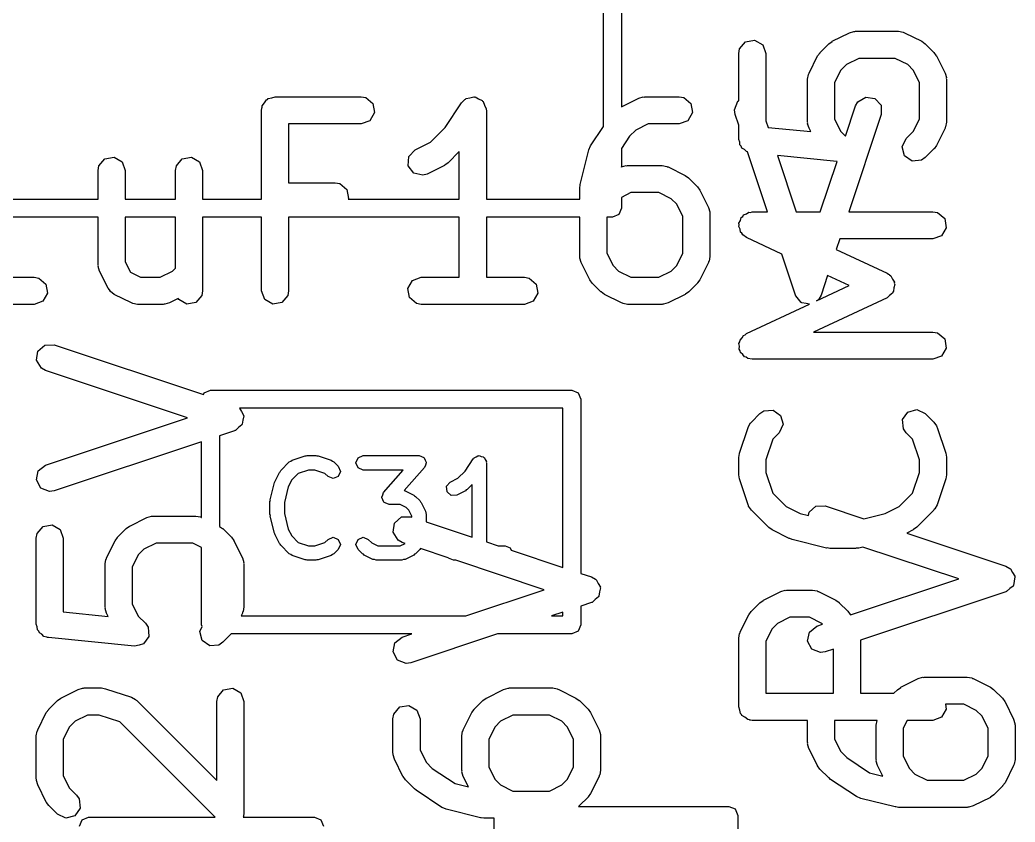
# Model space of a CAD drawing. Extents: x 1.92 to 4.61, y -4.26 to -2.08.
# Drawn here: x 3.6799 to 3.8968, y -3.8456 to -3.6706 of the extents above; entities that cross this region are included whole.
import ezdxf

# ---------------------------------------------------------------- set-up
doc = ezdxf.new("R2010")
doc.units = 0
doc.header["$MEASUREMENT"] = 0
doc.layers.add('BLACK', color=7, linetype='CONTINUOUS')

msp = doc.modelspace()

# ---------------------------------------------------------------- linework, layer by layer
at = {"layer": 'BLACK', "linetype": 'CONTINUOUS'}
for p, q in [((3.80709, -3.69391), (3.80709, -3.64802)), ((3.81102, -3.64763), (3.81102, -3.68962)), ((3.83808, -3.67539), (3.84007, -3.67504)), ((3.84007, -3.67504), (3.84182, -3.67605)), ((3.85699, -3.67531), (3.86074, -3.67343)), ((3.86074, -3.67343), (3.86172, -3.67314)), ((3.86172, -3.67314), (3.86189, -3.67318)), ((3.86189, -3.67318), (3.86206, -3.67312)), ((3.86206, -3.67312), (3.87143, -3.67312)), ((3.87143, -3.67312), (3.87244, -3.6733)), ((3.87244, -3.6733), (3.87258, -3.67341)), ((3.87258, -3.67341), (3.87275, -3.67343)), ((3.87275, -3.67343), (3.8765, -3.67531)), ((3.83661, -3.67795), (3.83679, -3.67694)), ((3.83679, -3.67694), (3.83808, -3.67539)), ((3.84182, -3.67605), (3.84251, -3.67795)), ((3.85434, -3.67773), (3.85622, -3.67586)), ((3.85622, -3.67586), (3.85694, -3.67535)), ((3.85694, -3.67535), (3.85699, -3.67531)), ((3.8765, -3.67531), (3.87721, -3.67583)), ((3.87721, -3.67583), (3.87727, -3.67586)), ((3.87727, -3.67586), (3.87914, -3.67773)), ((3.83661, -3.68829), (3.83661, -3.67795)), ((3.84251, -3.67795), (3.84251, -3.69266)), ((3.85192, -3.68225), (3.85379, -3.6785)), ((3.85379, -3.6785), (3.85432, -3.67779)), ((3.85432, -3.67779), (3.85434, -3.67773)), ((3.86275, -3.67903), (3.86006, -3.68037)), ((3.87073, -3.67903), (3.86275, -3.67903)), ((3.87343, -3.68037), (3.87073, -3.67903)), ((3.87914, -3.67773), (3.87965, -3.67846)), ((3.87965, -3.67846), (3.8797, -3.6785)), ((3.8797, -3.6785), (3.88157, -3.68225)), ((3.85886, -3.68157), (3.85751, -3.68427)), ((3.86006, -3.68037), (3.85886, -3.68157)), ((3.87463, -3.68157), (3.87343, -3.68037)), ((3.87598, -3.68427), (3.87463, -3.68157)), ((3.85161, -3.68357), (3.85178, -3.68256)), ((3.85161, -3.69295), (3.85161, -3.68357)), ((3.85178, -3.68256), (3.8519, -3.68243)), ((3.8519, -3.68243), (3.85192, -3.68225)), ((3.88157, -3.68225), (3.88186, -3.68323)), ((3.88186, -3.68323), (3.88182, -3.68341)), ((3.88182, -3.68341), (3.88188, -3.68357)), ((3.88188, -3.68357), (3.88188, -3.69295)), ((3.85751, -3.68427), (3.85751, -3.69225)), ((3.87598, -3.69225), (3.87598, -3.68427)), ((3.73324, -3.68875), (3.73362, -3.68809)), ((3.73362, -3.68809), (3.73387, -3.68799)), ((3.73387, -3.68799), (3.73404, -3.68779)), ((3.73404, -3.68779), (3.7348, -3.68766)), ((3.7348, -3.68766), (3.73552, -3.68739)), ((3.73552, -3.68739), (3.75427, -3.68739)), ((3.75427, -3.68739), (3.75527, -3.68757)), ((3.75527, -3.68757), (3.75682, -3.68887)), ((3.77618, -3.68871), (3.77689, -3.68797)), ((3.77689, -3.68797), (3.77705, -3.68792)), ((3.77705, -3.68792), (3.77716, -3.68779)), ((3.77716, -3.68779), (3.778, -3.68764)), ((3.778, -3.68764), (3.77883, -3.6874)), ((3.77883, -3.6874), (3.77898, -3.68747)), ((3.77898, -3.68747), (3.77915, -3.68744)), ((3.77915, -3.68744), (3.77989, -3.68787)), ((3.77989, -3.68787), (3.78068, -3.68821)), ((3.81106, -3.68958), (3.81481, -3.68771)), ((3.81481, -3.68771), (3.81579, -3.68741)), ((3.81579, -3.68741), (3.81597, -3.68745)), ((3.81597, -3.68745), (3.81613, -3.68739)), ((3.81613, -3.68739), (3.82363, -3.68739)), ((3.82363, -3.68739), (3.82464, -3.68757)), ((3.82464, -3.68757), (3.82619, -3.68887)), ((3.86256, -3.68851), (3.86428, -3.68745)), ((3.86428, -3.68745), (3.86628, -3.68775)), ((3.86628, -3.68775), (3.86762, -3.68926)), ((3.73256, -3.69035), (3.73263, -3.68996)), ((3.73261, -3.68983), (3.73268, -3.68972)), ((3.73263, -3.68996), (3.73261, -3.68983)), ((3.73268, -3.68972), (3.73274, -3.68934)), ((3.73274, -3.68934), (3.73324, -3.68875)), ((3.75682, -3.68887), (3.75717, -3.69086)), ((3.77259, -3.69409), (3.77618, -3.68871)), ((3.78068, -3.68821), (3.78075, -3.68836)), ((3.78075, -3.68836), (3.7809, -3.68845)), ((3.7809, -3.68845), (3.78119, -3.68925)), ((3.78119, -3.68925), (3.78157, -3.69002)), ((3.78157, -3.69002), (3.78153, -3.69019)), ((3.78153, -3.69019), (3.78159, -3.69035)), ((3.81102, -3.68962), (3.81106, -3.68958)), ((3.82619, -3.68887), (3.82654, -3.69086)), ((3.83568, -3.69027), (3.83642, -3.68839)), ((3.83583, -3.69128), (3.83568, -3.69027)), ((3.83642, -3.68839), (3.83661, -3.68829)), ((3.85989, -3.69597), (3.86208, -3.68941)), ((3.86208, -3.68941), (3.86256, -3.68851)), ((3.86762, -3.68926), (3.86768, -3.69128)), ((3.73256, -3.70972), (3.73256, -3.69035)), ((3.75717, -3.69086), (3.75616, -3.69261)), ((3.78159, -3.69035), (3.78159, -3.70972)), ((3.82654, -3.69086), (3.82553, -3.69261)), ((3.83661, -3.69362), (3.83583, -3.69128)), ((3.85751, -3.69225), (3.85886, -3.69495)), ((3.86768, -3.69128), (3.86061, -3.71249)), ((3.87463, -3.69495), (3.87598, -3.69225)), ((3.75427, -3.6933), (3.73847, -3.6933)), ((3.73847, -3.6933), (3.73847, -3.70614)), ((3.75616, -3.69261), (3.75427, -3.6933)), ((3.76939, -3.69729), (3.77259, -3.69409)), ((3.8043, -3.69808), (3.80709, -3.69391)), ((3.81683, -3.6933), (3.81413, -3.69465)), ((3.82363, -3.6933), (3.81683, -3.6933)), ((3.82553, -3.69261), (3.82363, -3.6933)), ((3.83661, -3.69669), (3.83661, -3.69362)), ((3.84251, -3.69266), (3.84298, -3.69407)), ((3.84298, -3.69407), (3.85228, -3.695)), ((3.85167, -3.69311), (3.85161, -3.69295)), ((3.85162, -3.69328), (3.85167, -3.69311)), ((3.85192, -3.69427), (3.85162, -3.69328)), ((3.85228, -3.695), (3.85192, -3.69427)), ((3.88157, -3.69427), (3.8797, -3.69802)), ((3.88159, -3.69409), (3.88157, -3.69427)), ((3.8817, -3.69396), (3.88159, -3.69409)), ((3.88188, -3.69295), (3.8817, -3.69396)), ((3.8128, -3.69598), (3.81102, -3.69865)), ((3.81413, -3.69465), (3.8128, -3.69598)), ((3.83682, -3.69728), (3.83661, -3.69669)), ((3.85886, -3.69495), (3.85989, -3.69597)), ((3.87224, -3.69831), (3.87309, -3.69648)), ((3.87309, -3.69648), (3.87463, -3.69495)), ((3.76468, -3.70042), (3.76607, -3.69895)), ((3.76607, -3.69895), (3.76939, -3.69729)), ((3.80389, -3.699), (3.8043, -3.6981)), ((3.8043, -3.6981), (3.8043, -3.69808)), ((3.81102, -3.69865), (3.81102, -3.70272)), ((3.83687, -3.69791), (3.83682, -3.69728)), ((3.83716, -3.6982), (3.83687, -3.69791)), ((3.8373, -3.69859), (3.83716, -3.6982)), ((3.83784, -3.69891), (3.8373, -3.69859)), ((3.83828, -3.69936), (3.83784, -3.69891)), ((3.87276, -3.70026), (3.87224, -3.69831)), ((3.87914, -3.69878), (3.87727, -3.70066)), ((3.87917, -3.69872), (3.87914, -3.69878)), ((3.8797, -3.69802), (3.87917, -3.69872)), ((3.69712, -3.70246), (3.69842, -3.70091)), ((3.69842, -3.70091), (3.70041, -3.70056)), ((3.70041, -3.70056), (3.70216, -3.70157)), ((3.714, -3.70246), (3.71529, -3.70091)), ((3.71529, -3.70091), (3.71728, -3.70056)), ((3.71728, -3.70056), (3.71903, -3.70157)), ((3.76456, -3.70244), (3.76468, -3.70042)), ((3.77568, -3.69935), (3.77323, -3.70181)), ((3.77568, -3.70972), (3.77568, -3.69935)), ((3.80202, -3.7065), (3.80389, -3.699)), ((3.83854, -3.69943), (3.83828, -3.69936)), ((3.8429, -3.71249), (3.83854, -3.69943)), ((3.85801, -3.70151), (3.84503, -3.70021)), ((3.84503, -3.70021), (3.84912, -3.71249)), ((3.87442, -3.70142), (3.87276, -3.70026)), ((3.87727, -3.70066), (3.87643, -3.70125)), ((3.69694, -3.70347), (3.69712, -3.70246)), ((3.70216, -3.70157), (3.70285, -3.70347)), ((3.71382, -3.70347), (3.714, -3.70246)), ((3.71903, -3.70157), (3.71972, -3.70347)), ((3.76576, -3.70406), (3.76456, -3.70244)), ((3.77246, -3.70236), (3.76871, -3.70424)), ((3.7725, -3.70232), (3.77246, -3.70236)), ((3.77323, -3.70181), (3.7725, -3.70232)), ((3.81102, -3.70272), (3.81106, -3.7027)), ((3.81106, -3.7027), (3.81205, -3.70241)), ((3.81205, -3.70241), (3.81222, -3.70245)), ((3.81222, -3.70245), (3.81238, -3.70239)), ((3.81238, -3.70239), (3.81988, -3.70239)), ((3.81988, -3.70239), (3.82089, -3.70257)), ((3.82089, -3.70257), (3.82103, -3.70268)), ((3.82103, -3.70268), (3.8212, -3.7027)), ((3.8212, -3.7027), (3.82495, -3.70458)), ((3.85438, -3.71249), (3.85804, -3.70151)), ((3.85803, -3.7015), (3.85801, -3.70151)), ((3.85804, -3.70151), (3.85803, -3.7015)), ((3.87643, -3.70125), (3.87442, -3.70142)), ((3.69694, -3.70972), (3.69694, -3.70347)), ((3.70285, -3.70347), (3.70285, -3.70972)), ((3.71382, -3.70972), (3.71382, -3.70347)), ((3.71972, -3.70347), (3.71972, -3.70972)), ((3.76773, -3.70453), (3.76576, -3.70406)), ((3.76871, -3.70424), (3.76773, -3.70453)), ((3.82495, -3.70458), (3.82566, -3.7051)), ((3.82566, -3.7051), (3.82572, -3.70513)), ((3.82572, -3.70513), (3.82759, -3.70701)), ((3.73847, -3.70614), (3.74864, -3.70614)), ((3.74864, -3.70614), (3.74965, -3.70632)), ((3.74965, -3.70632), (3.7512, -3.70762)), ((3.7512, -3.70762), (3.75155, -3.70961)), ((3.80193, -3.70722), (3.80203, -3.70664)), ((3.80193, -3.70972), (3.80193, -3.70722)), ((3.80203, -3.70664), (3.80202, -3.7065)), ((3.82759, -3.70701), (3.8281, -3.70773)), ((3.67473, -3.70972), (3.69694, -3.70972)), ((3.70285, -3.70972), (3.71382, -3.70972)), ((3.71972, -3.70972), (3.73256, -3.70972)), ((3.75155, -3.70961), (3.75148, -3.70972)), ((3.75148, -3.70972), (3.77568, -3.70972)), ((3.78159, -3.70972), (3.80193, -3.70972)), ((3.81308, -3.7083), (3.81102, -3.70933)), ((3.81102, -3.70933), (3.81102, -3.71169)), ((3.81918, -3.7083), (3.81308, -3.7083)), ((3.82188, -3.70965), (3.81918, -3.7083)), ((3.82308, -3.71084), (3.82188, -3.70965)), ((3.8281, -3.70773), (3.82815, -3.70777)), ((3.82815, -3.70777), (3.83002, -3.71152)), ((3.81102, -3.71169), (3.81045, -3.71308)), ((3.82443, -3.71354), (3.82308, -3.71084)), ((3.83002, -3.71152), (3.83031, -3.71251)), ((3.69694, -3.71366), (3.67473, -3.71366)), ((3.69694, -3.72409), (3.69694, -3.71366)), ((3.70285, -3.71366), (3.70285, -3.7234)), ((3.71382, -3.71366), (3.70285, -3.71366)), ((3.71382, -3.72474), (3.71382, -3.71366)), ((3.73256, -3.71366), (3.71972, -3.71366)), ((3.71972, -3.71366), (3.71972, -3.72972)), ((3.73256, -3.72972), (3.73256, -3.71366)), ((3.77568, -3.71366), (3.73847, -3.71366)), ((3.73847, -3.71366), (3.73847, -3.72972)), ((3.77568, -3.72676), (3.77568, -3.71366)), ((3.80193, -3.71366), (3.78159, -3.71366)), ((3.78159, -3.71366), (3.78159, -3.72676)), ((3.80193, -3.72222), (3.80193, -3.71366)), ((3.80906, -3.71366), (3.80784, -3.71366)), ((3.80784, -3.71366), (3.80784, -3.72152)), ((3.81045, -3.71308), (3.80906, -3.71366)), ((3.82443, -3.72152), (3.82443, -3.71354)), ((3.83031, -3.71251), (3.83027, -3.71268)), ((3.83027, -3.71268), (3.83033, -3.71284)), ((3.83033, -3.71284), (3.83033, -3.72222)), ((3.83697, -3.71437), (3.83714, -3.71375)), ((3.83714, -3.71375), (3.83746, -3.71352)), ((3.83746, -3.71352), (3.83766, -3.71318)), ((3.83766, -3.71318), (3.83827, -3.71296)), ((3.83827, -3.71296), (3.8388, -3.71259)), ((3.8388, -3.71259), (3.83919, -3.71262)), ((3.83919, -3.71262), (3.83956, -3.71249)), ((3.83956, -3.71249), (3.8429, -3.71249)), ((3.84912, -3.71249), (3.85438, -3.71249)), ((3.86061, -3.71249), (3.87893, -3.71249)), ((3.87893, -3.71249), (3.87994, -3.71267)), ((3.87994, -3.71267), (3.88149, -3.71397)), ((3.88149, -3.71397), (3.88184, -3.71596)), ((3.83662, -3.7157), (3.83672, -3.71532)), ((3.83689, -3.71628), (3.83662, -3.7157)), ((3.83665, -3.71493), (3.83697, -3.71437)), ((3.83672, -3.71532), (3.83665, -3.71493)), ((3.837, -3.71692), (3.83689, -3.71628)), ((3.88184, -3.71596), (3.88083, -3.7177)), ((3.8373, -3.71717), (3.837, -3.71692)), ((3.83747, -3.71753), (3.8373, -3.71717)), ((3.83831, -3.71812), (3.83747, -3.71753)), ((3.84596, -3.72169), (3.83831, -3.71812)), ((3.85864, -3.7184), (3.85786, -3.72073)), ((3.87893, -3.7184), (3.85864, -3.7184)), ((3.88083, -3.7177), (3.87893, -3.7184)), ((3.80199, -3.72238), (3.80193, -3.72222)), ((3.80195, -3.72256), (3.80199, -3.72238)), ((3.80224, -3.72354), (3.80195, -3.72256)), ((3.80784, -3.72152), (3.80919, -3.72422)), ((3.82308, -3.72422), (3.82443, -3.72152)), ((3.83033, -3.72222), (3.83016, -3.72323)), ((3.84895, -3.73065), (3.84596, -3.72169)), ((3.85786, -3.72073), (3.86893, -3.72589)), ((3.697, -3.72426), (3.69694, -3.72409)), ((3.69696, -3.72443), (3.697, -3.72426)), ((3.69726, -3.72541), (3.69696, -3.72443)), ((3.70285, -3.7234), (3.70397, -3.72564)), ((3.71315, -3.72542), (3.71382, -3.72474)), ((3.80412, -3.72729), (3.80224, -3.72354)), ((3.80919, -3.72422), (3.81038, -3.72542)), ((3.82188, -3.72542), (3.82308, -3.72422)), ((3.83002, -3.72354), (3.82815, -3.72729)), ((3.83004, -3.72336), (3.83002, -3.72354)), ((3.83016, -3.72323), (3.83004, -3.72336)), ((3.67473, -3.72676), (3.68302, -3.72676)), ((3.68302, -3.72676), (3.68403, -3.72694)), ((3.68403, -3.72694), (3.68558, -3.72824)), ((3.69913, -3.72916), (3.69726, -3.72541)), ((3.70397, -3.72564), (3.70622, -3.72676)), ((3.70622, -3.72676), (3.71045, -3.72676)), ((3.71045, -3.72676), (3.71315, -3.72542)), ((3.76549, -3.72746), (3.76739, -3.72676)), ((3.76739, -3.72676), (3.77568, -3.72676)), ((3.78159, -3.72676), (3.78989, -3.72676)), ((3.78989, -3.72676), (3.7909, -3.72694)), ((3.7909, -3.72694), (3.79244, -3.72824)), ((3.81038, -3.72542), (3.81308, -3.72676)), ((3.81308, -3.72676), (3.81918, -3.72676)), ((3.81918, -3.72676), (3.82188, -3.72542)), ((3.85598, -3.72636), (3.85455, -3.73065)), ((3.8607, -3.72857), (3.85598, -3.72636)), ((3.86893, -3.72589), (3.86925, -3.72611)), ((3.86925, -3.72611), (3.86937, -3.72615)), ((3.86937, -3.72615), (3.86945, -3.72625)), ((3.86945, -3.72625), (3.86977, -3.72648)), ((3.86977, -3.72648), (3.87009, -3.72717)), ((3.87009, -3.72717), (3.87053, -3.7278)), ((3.68558, -3.72824), (3.68593, -3.73023)), ((3.69945, -3.72947), (3.69913, -3.72916)), ((3.76448, -3.7292), (3.76549, -3.72746)), ((3.76483, -3.73119), (3.76448, -3.7292)), ((3.79244, -3.72824), (3.79279, -3.73023)), ((3.80416, -3.72733), (3.80412, -3.72729)), ((3.80467, -3.72806), (3.80416, -3.72733)), ((3.80655, -3.72993), (3.80467, -3.72806)), ((3.82759, -3.72806), (3.82572, -3.72993)), ((3.82762, -3.728), (3.82759, -3.72806)), ((3.82815, -3.72729), (3.82762, -3.728)), ((3.85352, -3.73192), (3.8607, -3.72857)), ((3.87042, -3.72905), (3.87036, -3.72981)), ((3.87062, -3.72831), (3.87042, -3.72905)), ((3.87053, -3.7278), (3.87051, -3.72807)), ((3.87051, -3.72807), (3.87062, -3.72831)), ((3.68593, -3.73023), (3.68492, -3.73198)), ((3.69963, -3.72987), (3.69945, -3.72947)), ((3.70045, -3.73048), (3.69963, -3.72987)), ((3.7042, -3.73236), (3.70045, -3.73048)), ((3.71442, -3.73138), (3.71247, -3.73236)), ((3.71451, -3.73162), (3.71442, -3.73138)), ((3.71954, -3.73073), (3.71825, -3.73227)), ((3.71972, -3.72972), (3.71954, -3.73073)), ((3.73326, -3.73162), (3.73256, -3.72972)), ((3.73829, -3.73073), (3.73699, -3.73227)), ((3.73847, -3.72972), (3.73829, -3.73073)), ((3.76638, -3.73249), (3.76483, -3.73119)), ((3.79279, -3.73023), (3.79178, -3.73198)), ((3.8066, -3.72996), (3.80655, -3.72993)), ((3.80731, -3.73048), (3.8066, -3.72996)), ((3.81106, -3.73236), (3.80731, -3.73048)), ((3.82495, -3.73048), (3.8212, -3.73236)), ((3.825, -3.73044), (3.82495, -3.73048)), ((3.82572, -3.72993), (3.825, -3.73044)), ((3.849, -3.73072), (3.84895, -3.73065)), ((3.84901, -3.7308), (3.849, -3.73072)), ((3.84963, -3.7315), (3.84901, -3.7308)), ((3.85021, -3.73223), (3.84963, -3.7315)), ((3.86893, -3.73124), (3.85287, -3.73874)), ((3.85455, -3.73065), (3.85407, -3.73155)), ((3.86947, -3.7307), (3.86893, -3.73124)), ((3.8701, -3.73026), (3.86947, -3.7307)), ((3.87017, -3.73), (3.8701, -3.73026)), ((3.87036, -3.72981), (3.87017, -3.73)), ((3.68302, -3.73267), (3.66053, -3.73267)), ((3.68492, -3.73198), (3.68302, -3.73267)), ((3.70438, -3.73238), (3.7042, -3.73236)), ((3.70451, -3.73249), (3.70438, -3.73238)), ((3.70552, -3.73267), (3.70451, -3.73249)), ((3.71115, -3.73267), (3.70552, -3.73267)), ((3.71131, -3.73261), (3.71115, -3.73267)), ((3.71148, -3.73265), (3.71131, -3.73261)), ((3.71247, -3.73236), (3.71148, -3.73265)), ((3.71626, -3.73263), (3.71451, -3.73162)), ((3.71825, -3.73227), (3.71626, -3.73263)), ((3.735, -3.73263), (3.73326, -3.73162)), ((3.73699, -3.73227), (3.735, -3.73263)), ((3.76739, -3.73267), (3.76638, -3.73249)), ((3.78989, -3.73267), (3.76739, -3.73267)), ((3.79178, -3.73198), (3.78989, -3.73267)), ((3.81124, -3.73238), (3.81106, -3.73236)), ((3.81137, -3.73249), (3.81124, -3.73238)), ((3.81238, -3.73267), (3.81137, -3.73249)), ((3.81988, -3.73267), (3.81238, -3.73267)), ((3.82005, -3.73261), (3.81988, -3.73267)), ((3.82022, -3.73265), (3.82005, -3.73261)), ((3.8212, -3.73236), (3.82022, -3.73265)), ((3.83831, -3.73901), (3.85204, -3.73261)), ((3.85029, -3.73225), (3.85021, -3.73223)), ((3.85035, -3.73231), (3.85029, -3.73225)), ((3.85127, -3.73245), (3.85035, -3.73231)), ((3.85204, -3.73261), (3.85127, -3.73245)), ((3.85396, -3.73168), (3.85352, -3.73192)), ((3.85399, -3.7316), (3.85396, -3.73168)), ((3.85407, -3.73155), (3.85399, -3.7316)), ((3.83688, -3.74044), (3.83734, -3.73999)), ((3.83734, -3.73999), (3.83766, -3.73943)), ((3.83766, -3.73943), (3.83803, -3.73929)), ((3.83803, -3.73929), (3.83831, -3.73901)), ((3.85287, -3.73874), (3.87893, -3.73874)), ((3.87893, -3.73874), (3.87994, -3.73891)), ((3.87994, -3.73891), (3.88149, -3.74021)), ((3.68381, -3.74288), (3.68532, -3.74154)), ((3.68532, -3.74154), (3.68734, -3.74148)), ((3.68734, -3.74148), (3.71991, -3.75234)), ((3.83665, -3.74118), (3.83685, -3.74083)), ((3.83676, -3.74181), (3.83665, -3.74118)), ((3.83671, -3.74245), (3.83676, -3.74181)), ((3.83685, -3.74083), (3.83688, -3.74044)), ((3.88184, -3.7422), (3.88083, -3.74395)), ((3.88149, -3.74021), (3.88184, -3.7422)), ((3.68352, -3.74487), (3.68381, -3.74288)), ((3.83693, -3.74278), (3.83671, -3.74245)), ((3.837, -3.74317), (3.83693, -3.74278)), ((3.8375, -3.74358), (3.837, -3.74317)), ((3.83787, -3.74411), (3.8375, -3.74358)), ((3.83825, -3.74421), (3.83787, -3.74411)), ((3.83855, -3.74446), (3.83825, -3.74421)), ((3.83956, -3.74464), (3.83855, -3.74446)), ((3.88083, -3.74395), (3.87893, -3.74464)), ((3.68457, -3.74659), (3.68352, -3.74487)), ((3.68548, -3.74708), (3.68457, -3.74659)), ((3.87893, -3.74464), (3.83956, -3.74464)), ((3.71644, -3.75741), (3.68548, -3.74708)), ((3.71991, -3.75234), (3.72006, -3.75195)), ((3.72006, -3.75195), (3.72146, -3.75138)), ((3.72146, -3.75138), (3.8002, -3.75138)), ((3.8002, -3.75138), (3.80159, -3.75195)), ((3.80159, -3.75195), (3.80217, -3.75335)), ((3.7278, -3.75531), (3.72818, -3.75602)), ((3.79823, -3.75531), (3.7278, -3.75531)), ((3.79823, -3.79002), (3.79823, -3.75531)), ((3.80217, -3.75335), (3.80217, -3.79133)), ((3.68548, -3.76773), (3.71644, -3.75741)), ((3.72818, -3.75602), (3.72867, -3.75681)), ((3.7287, -3.75697), (3.72851, -3.75789)), ((3.72867, -3.75681), (3.72866, -3.7569)), ((3.72866, -3.7569), (3.7287, -3.75697)), ((3.83935, -3.75835), (3.84122, -3.75647)), ((3.84122, -3.75647), (3.84206, -3.75589)), ((3.84206, -3.75589), (3.84407, -3.75571)), ((3.84407, -3.75571), (3.84573, -3.75687)), ((3.84573, -3.75687), (3.84625, -3.75882)), ((3.87233, -3.7578), (3.87349, -3.75614)), ((3.87349, -3.75614), (3.87544, -3.75562)), ((3.87544, -3.75562), (3.87727, -3.75647)), ((3.87727, -3.75647), (3.87914, -3.75835)), ((3.72756, -3.75953), (3.72687, -3.76015)), ((3.7283, -3.75895), (3.72756, -3.75953)), ((3.72831, -3.75887), (3.7283, -3.75895)), ((3.72838, -3.75881), (3.72831, -3.75887)), ((3.72851, -3.75789), (3.72838, -3.75881)), ((3.83676, -3.76513), (3.83863, -3.7595)), ((3.83863, -3.7595), (3.83912, -3.7586)), ((3.83912, -3.7586), (3.83927, -3.75851)), ((3.83927, -3.75851), (3.83935, -3.75835)), ((3.84625, -3.75882), (3.8454, -3.76065)), ((3.8725, -3.75981), (3.87233, -3.7578)), ((3.87914, -3.75835), (3.87973, -3.75919)), ((3.87973, -3.75919), (3.87975, -3.75936)), ((3.87975, -3.75936), (3.87986, -3.7595)), ((3.87986, -3.7595), (3.88173, -3.76513)), ((3.72671, -3.76021), (3.72343, -3.7613)), ((3.72343, -3.7613), (3.72343, -3.78107)), ((3.72678, -3.76015), (3.72671, -3.76021)), ((3.72687, -3.76015), (3.72678, -3.76015)), ((3.8454, -3.76065), (3.84402, -3.76203)), ((3.87309, -3.76065), (3.8725, -3.75981)), ((3.87447, -3.76203), (3.87309, -3.76065)), ((3.71949, -3.76262), (3.68734, -3.77333)), ((3.71949, -3.77912), (3.71949, -3.76262)), ((3.84402, -3.76203), (3.84251, -3.76654)), ((3.87598, -3.76654), (3.87447, -3.76203)), ((3.73924, -3.76665), (3.74205, -3.76572)), ((3.74205, -3.76572), (3.74231, -3.76573)), ((3.74231, -3.76573), (3.74255, -3.76564)), ((3.74255, -3.76564), (3.74442, -3.76564)), ((3.74442, -3.76564), (3.74466, -3.76573)), ((3.74466, -3.76573), (3.74492, -3.76572)), ((3.74492, -3.76572), (3.74773, -3.76665)), ((3.75316, -3.76721), (3.75362, -3.7661)), ((3.75362, -3.7661), (3.75473, -3.76564)), ((3.75473, -3.76564), (3.76692, -3.76564)), ((3.76692, -3.76564), (3.76743, -3.76585)), ((3.76743, -3.76585), (3.76796, -3.76603)), ((3.76796, -3.76603), (3.76798, -3.76608)), ((3.76798, -3.76608), (3.76803, -3.7661)), ((3.76803, -3.7661), (3.76825, -3.76661)), ((3.77887, -3.76625), (3.77893, -3.7661)), ((3.77893, -3.7661), (3.77935, -3.76592)), ((3.77935, -3.76592), (3.77973, -3.76567)), ((3.77973, -3.76567), (3.77989, -3.7657)), ((3.77989, -3.7657), (3.78004, -3.76564)), ((3.78004, -3.76564), (3.78047, -3.76581)), ((3.78047, -3.76581), (3.78092, -3.7659)), ((3.78092, -3.7659), (3.78101, -3.76604)), ((3.78101, -3.76604), (3.78116, -3.7661)), ((3.78116, -3.7661), (3.78133, -3.76652)), ((3.83661, -3.76606), (3.83676, -3.76519)), ((3.83661, -3.76981), (3.83661, -3.76606)), ((3.83676, -3.76519), (3.83676, -3.76513)), ((3.88173, -3.76513), (3.88186, -3.766)), ((3.88186, -3.766), (3.88188, -3.76606)), ((3.88188, -3.76606), (3.88188, -3.76981)), ((3.68389, -3.76898), (3.68548, -3.76773)), ((3.73675, -3.76891), (3.73862, -3.76703)), ((3.73862, -3.76703), (3.73896, -3.76689)), ((3.73896, -3.76689), (3.73924, -3.76665)), ((3.74773, -3.76665), (3.74801, -3.76689)), ((3.74801, -3.76689), (3.74835, -3.76703)), ((3.74835, -3.76703), (3.74929, -3.76797)), ((3.74929, -3.76797), (3.74975, -3.76909)), ((3.75362, -3.76832), (3.75316, -3.76721)), ((3.75473, -3.76879), (3.75362, -3.76832)), ((3.7681, -3.76825), (3.76369, -3.77329)), ((3.76828, -3.76772), (3.7681, -3.76825)), ((3.76825, -3.76661), (3.76849, -3.76711)), ((3.76849, -3.76721), (3.76828, -3.76772)), ((3.76849, -3.76711), (3.76847, -3.76716)), ((3.76847, -3.76716), (3.76849, -3.76721)), ((3.77694, -3.76902), (3.77873, -3.76634)), ((3.77873, -3.76634), (3.77887, -3.76625)), ((3.78133, -3.76652), (3.78159, -3.7669)), ((3.78159, -3.7669), (3.78156, -3.76706)), ((3.78156, -3.76706), (3.78162, -3.76721)), ((3.78162, -3.76721), (3.78162, -3.78448)), ((3.84251, -3.76654), (3.84251, -3.76933)), ((3.87598, -3.76933), (3.87598, -3.76654)), ((3.68349, -3.77096), (3.68389, -3.76898)), ((3.73551, -3.77119), (3.73645, -3.76932)), ((3.73645, -3.76932), (3.73665, -3.76915)), ((3.73665, -3.76915), (3.73675, -3.76891)), ((3.74059, -3.76952), (3.73916, -3.77096)), ((3.7428, -3.76879), (3.74059, -3.76952)), ((3.74417, -3.76879), (3.7428, -3.76879)), ((3.74638, -3.76952), (3.74417, -3.76879)), ((3.74706, -3.7702), (3.74638, -3.76952)), ((3.74817, -3.77066), (3.74706, -3.7702)), ((3.74929, -3.7702), (3.74817, -3.77066)), ((3.74975, -3.76909), (3.74929, -3.7702)), ((3.76345, -3.76879), (3.75473, -3.76879)), ((3.75917, -3.77367), (3.76345, -3.76879)), ((3.77536, -3.7706), (3.77694, -3.76902)), ((3.83663, -3.76987), (3.83661, -3.76981)), ((3.83676, -3.77074), (3.83663, -3.76987)), ((3.84251, -3.76933), (3.84402, -3.77384)), ((3.87447, -3.77384), (3.87598, -3.76933)), ((3.88188, -3.76981), (3.88173, -3.77068)), ((3.68445, -3.77274), (3.68349, -3.77096)), ((3.68633, -3.77348), (3.68445, -3.77274)), ((3.73446, -3.77527), (3.7354, -3.77152)), ((3.7354, -3.77152), (3.7355, -3.77137)), ((3.7355, -3.77137), (3.73551, -3.77119)), ((3.73841, -3.77245), (3.73756, -3.77584)), ((3.73916, -3.77096), (3.73841, -3.77245)), ((3.77292, -3.77234), (3.77371, -3.77143)), ((3.77301, -3.77354), (3.77292, -3.77234)), ((3.77371, -3.77143), (3.77536, -3.7706)), ((3.77847, -3.77195), (3.77741, -3.77301)), ((3.77847, -3.78343), (3.77847, -3.77195)), ((3.83863, -3.77637), (3.83676, -3.77074)), ((3.88173, -3.77074), (3.87986, -3.77637)), ((3.88173, -3.77068), (3.88173, -3.77074)), ((3.68734, -3.77333), (3.68633, -3.77348)), ((3.75878, -3.77471), (3.759, -3.7742)), ((3.7588, -3.77476), (3.75878, -3.77471)), ((3.75879, -3.77481), (3.7588, -3.77476)), ((3.75903, -3.77531), (3.75879, -3.77481)), ((3.759, -3.7742), (3.75917, -3.77367)), ((3.76369, -3.77329), (3.76387, -3.7733)), ((3.76387, -3.7733), (3.76575, -3.77424)), ((3.76575, -3.77424), (3.76592, -3.77443)), ((3.76592, -3.77443), (3.76616, -3.77453)), ((3.76616, -3.77453), (3.7671, -3.77547)), ((3.77392, -3.77433), (3.77301, -3.77354)), ((3.77512, -3.77424), (3.77392, -3.77433)), ((3.777, -3.77331), (3.77512, -3.77424)), ((3.77717, -3.77311), (3.777, -3.77331)), ((3.77741, -3.77301), (3.77717, -3.77311)), ((3.84402, -3.77384), (3.84693, -3.77676)), ((3.87156, -3.77676), (3.87447, -3.77384)), ((3.73441, -3.77565), (3.73449, -3.77546)), ((3.73441, -3.77846), (3.73441, -3.77565)), ((3.73449, -3.77546), (3.73446, -3.77527)), ((3.73756, -3.77584), (3.73756, -3.77827)), ((3.75924, -3.77582), (3.75903, -3.77531)), ((3.7593, -3.77584), (3.75924, -3.77582)), ((3.75932, -3.77589), (3.7593, -3.77584)), ((3.75985, -3.77607), (3.75932, -3.77589)), ((3.76036, -3.77628), (3.75985, -3.77607)), ((3.7628, -3.77628), (3.76036, -3.77628)), ((3.76411, -3.77694), (3.7628, -3.77628)), ((3.76469, -3.77752), (3.76411, -3.77694)), ((3.7671, -3.77547), (3.7672, -3.77571)), ((3.7672, -3.77571), (3.76739, -3.77588)), ((3.76739, -3.77588), (3.76833, -3.77775)), ((3.83874, -3.77651), (3.83863, -3.77637)), ((3.83876, -3.77668), (3.83874, -3.77651)), ((3.83935, -3.77752), (3.83876, -3.77668)), ((3.84693, -3.77676), (3.84996, -3.77827)), ((3.85192, -3.77801), (3.85344, -3.77667)), ((3.85344, -3.77667), (3.85545, -3.77661)), ((3.85545, -3.77661), (3.8639, -3.77943)), ((3.86853, -3.77827), (3.87156, -3.77676)), ((3.87986, -3.77637), (3.87937, -3.77727)), ((3.70384, -3.78101), (3.70759, -3.77914)), ((3.70759, -3.77914), (3.70857, -3.77884)), ((3.70857, -3.77884), (3.70874, -3.77888)), ((3.70874, -3.77888), (3.70891, -3.77882)), ((3.70891, -3.77882), (3.71828, -3.77882)), ((3.71828, -3.77882), (3.71929, -3.779)), ((3.71929, -3.779), (3.71943, -3.77912)), ((3.71943, -3.77912), (3.71949, -3.77912)), ((3.73449, -3.77864), (3.73441, -3.77846)), ((3.73446, -3.77884), (3.73449, -3.77864)), ((3.7354, -3.78259), (3.73446, -3.77884)), ((3.73756, -3.77827), (3.73841, -3.78166)), ((3.76157, -3.78037), (3.76308, -3.77903)), ((3.76308, -3.77903), (3.7651, -3.77898)), ((3.76534, -3.77883), (3.76469, -3.77752)), ((3.7651, -3.77898), (3.76534, -3.77906)), ((3.76534, -3.77906), (3.76534, -3.77883)), ((3.76833, -3.77775), (3.76835, -3.77812)), ((3.76835, -3.77812), (3.76849, -3.77846)), ((3.76849, -3.77846), (3.76849, -3.78011)), ((3.8431, -3.78127), (3.83935, -3.77752)), ((3.84996, -3.77827), (3.85182, -3.77874)), ((3.85182, -3.77874), (3.85192, -3.77801)), ((3.8639, -3.77943), (3.86853, -3.77827)), ((3.87914, -3.77752), (3.87539, -3.78127)), ((3.87922, -3.77736), (3.87914, -3.77752)), ((3.87937, -3.77727), (3.87922, -3.77736)), ((3.68364, -3.78264), (3.68493, -3.78109)), ((3.68493, -3.78109), (3.68692, -3.78074)), ((3.68692, -3.78074), (3.68867, -3.78175)), ((3.70307, -3.78156), (3.70379, -3.78106)), ((3.70379, -3.78106), (3.70384, -3.78101)), ((3.72343, -3.78107), (3.72406, -3.78154)), ((3.76127, -3.78237), (3.76157, -3.78037)), ((3.76849, -3.78011), (3.77847, -3.78343)), ((3.84315, -3.7813), (3.8431, -3.78127)), ((3.84386, -3.78183), (3.84315, -3.7813)), ((3.87539, -3.78127), (3.87467, -3.78178)), ((3.68346, -3.78365), (3.68364, -3.78264)), ((3.68867, -3.78175), (3.68936, -3.78365)), ((3.70064, -3.78421), (3.70117, -3.7835)), ((3.70117, -3.7835), (3.7012, -3.78344)), ((3.7012, -3.78344), (3.70307, -3.78156)), ((3.72406, -3.78154), (3.72412, -3.78156)), ((3.72412, -3.78156), (3.72599, -3.78344)), ((3.72599, -3.78344), (3.7265, -3.78416)), ((3.7355, -3.78273), (3.7354, -3.78259)), ((3.73551, -3.78291), (3.7355, -3.78273)), ((3.73645, -3.78479), (3.73551, -3.78291)), ((3.73841, -3.78166), (3.73916, -3.78315)), ((3.73916, -3.78315), (3.74059, -3.78458)), ((3.74706, -3.78391), (3.74817, -3.78345)), ((3.74817, -3.78345), (3.74929, -3.78391)), ((3.75362, -3.78391), (3.75473, -3.78345)), ((3.75473, -3.78345), (3.75585, -3.78391)), ((3.76233, -3.78409), (3.76127, -3.78237)), ((3.84761, -3.7837), (3.84386, -3.78183)), ((3.87463, -3.78183), (3.87321, -3.78253)), ((3.87321, -3.78253), (3.89482, -3.78974)), ((3.87467, -3.78178), (3.87463, -3.78183)), ((3.68346, -3.8024), (3.68346, -3.78365)), ((3.68936, -3.78365), (3.68936, -3.79973)), ((3.69877, -3.78796), (3.70064, -3.78421)), ((3.7096, -3.78473), (3.70691, -3.78608)), ((3.71758, -3.78473), (3.7096, -3.78473)), ((3.71949, -3.78568), (3.71758, -3.78473)), ((3.71949, -3.80256), (3.71949, -3.78568)), ((3.7265, -3.78416), (3.72655, -3.78421)), ((3.72655, -3.78421), (3.72842, -3.78796)), ((3.73665, -3.78496), (3.73645, -3.78479)), ((3.73675, -3.7852), (3.73665, -3.78496)), ((3.73862, -3.78707), (3.73675, -3.7852)), ((3.74059, -3.78458), (3.7428, -3.78532)), ((3.7428, -3.78532), (3.74417, -3.78532)), ((3.74417, -3.78532), (3.74638, -3.78458)), ((3.74638, -3.78458), (3.74706, -3.78391)), ((3.74929, -3.78391), (3.74975, -3.78502)), ((3.74975, -3.78502), (3.74929, -3.78613)), ((3.75316, -3.78502), (3.75362, -3.78391)), ((3.75362, -3.78613), (3.75316, -3.78502)), ((3.75585, -3.78391), (3.7566, -3.78466)), ((3.7566, -3.78466), (3.75792, -3.78532)), ((3.75792, -3.78532), (3.7628, -3.78532)), ((3.76323, -3.78458), (3.76233, -3.78409)), ((3.7628, -3.78532), (3.76386, -3.78479)), ((3.76386, -3.78479), (3.76323, -3.78458)), ((3.78162, -3.78448), (3.78413, -3.78532)), ((3.78413, -3.78532), (3.78567, -3.78532)), ((3.78567, -3.78532), (3.78678, -3.78578)), ((3.84775, -3.78372), (3.84761, -3.7837)), ((3.84822, -3.78392), (3.84775, -3.78372)), ((3.85572, -3.7858), (3.84822, -3.78392)), ((3.86366, -3.78558), (3.86277, -3.7858)), ((3.88455, -3.79254), (3.86366, -3.78558)), ((3.70571, -3.78728), (3.70436, -3.78997)), ((3.70691, -3.78608), (3.70571, -3.78728)), ((3.73896, -3.78721), (3.73862, -3.78707)), ((3.73924, -3.78745), (3.73896, -3.78721)), ((3.74205, -3.78839), (3.73924, -3.78745)), ((3.74773, -3.78745), (3.74492, -3.78839)), ((3.74801, -3.78721), (3.74773, -3.78745)), ((3.74835, -3.78707), (3.74801, -3.78721)), ((3.74929, -3.78613), (3.74835, -3.78707)), ((3.75456, -3.78707), (3.75362, -3.78613)), ((3.7548, -3.78717), (3.75456, -3.78707)), ((3.75497, -3.78737), (3.7548, -3.78717)), ((3.75684, -3.7883), (3.75497, -3.78737)), ((3.76575, -3.78737), (3.76387, -3.7883)), ((3.76592, -3.78717), (3.76575, -3.78737)), ((3.76616, -3.78707), (3.76592, -3.78717)), ((3.7671, -3.78613), (3.76616, -3.78707)), ((3.76719, -3.7859), (3.7671, -3.78613)), ((3.77327, -3.78792), (3.76719, -3.7859)), ((3.77331, -3.78801), (3.77327, -3.78792)), ((3.78678, -3.78578), (3.78698, -3.78627)), ((3.78698, -3.78627), (3.79823, -3.79002)), ((3.85585, -3.78578), (3.85572, -3.7858)), ((3.85643, -3.78589), (3.85585, -3.78578)), ((3.86206, -3.78589), (3.85643, -3.78589)), ((3.86219, -3.78584), (3.86206, -3.78589)), ((3.86277, -3.7858), (3.86219, -3.78584)), ((3.69846, -3.78928), (3.69863, -3.78827)), ((3.69846, -3.79865), (3.69846, -3.78928)), ((3.69863, -3.78827), (3.69875, -3.78813)), ((3.69875, -3.78813), (3.69877, -3.78796)), ((3.70436, -3.78997), (3.70436, -3.79795)), ((3.72842, -3.78796), (3.72871, -3.78894)), ((3.72871, -3.78894), (3.72867, -3.78911)), ((3.72867, -3.78911), (3.72873, -3.78928)), ((3.72873, -3.78928), (3.72873, -3.79865)), ((3.74231, -3.78837), (3.74205, -3.78839)), ((3.74255, -3.78847), (3.74231, -3.78837)), ((3.74442, -3.78847), (3.74255, -3.78847)), ((3.74466, -3.78837), (3.74442, -3.78847)), ((3.74492, -3.78839), (3.74466, -3.78837)), ((3.75721, -3.78833), (3.75684, -3.7883)), ((3.75755, -3.78847), (3.75721, -3.78833)), ((3.76317, -3.78847), (3.75755, -3.78847)), ((3.76351, -3.78833), (3.76317, -3.78847)), ((3.76387, -3.7883), (3.76351, -3.78833)), ((3.77442, -3.78847), (3.77331, -3.78801)), ((3.77491, -3.78847), (3.77442, -3.78847)), ((3.7942, -3.7949), (3.77491, -3.78847)), ((3.89482, -3.78974), (3.89573, -3.79023)), ((3.80217, -3.79133), (3.80447, -3.7921)), ((3.80447, -3.7921), (3.80537, -3.79259)), ((3.89573, -3.79023), (3.89577, -3.7903)), ((3.89577, -3.7903), (3.89585, -3.79033)), ((3.89585, -3.79033), (3.89629, -3.79115)), ((3.89629, -3.79115), (3.89678, -3.79195)), ((3.89681, -3.79211), (3.89662, -3.79302)), ((3.89678, -3.79195), (3.89677, -3.79203)), ((3.89677, -3.79203), (3.89681, -3.79211)), ((3.80537, -3.79259), (3.80542, -3.79266)), ((3.80542, -3.79266), (3.8055, -3.79269)), ((3.8055, -3.79269), (3.80594, -3.79351)), ((3.80594, -3.79351), (3.80643, -3.79431)), ((3.80643, -3.79431), (3.80642, -3.79439)), ((3.80642, -3.79439), (3.80646, -3.79447)), ((3.86097, -3.8004), (3.88455, -3.79254)), ((3.89641, -3.79408), (3.89567, -3.79466)), ((3.89642, -3.794), (3.89641, -3.79408)), ((3.89649, -3.79394), (3.89642, -3.794)), ((3.89662, -3.79302), (3.89649, -3.79394)), ((3.77713, -3.80059), (3.7942, -3.7949)), ((3.80605, -3.79645), (3.80532, -3.79703)), ((3.80607, -3.79636), (3.80605, -3.79645)), ((3.80613, -3.79631), (3.80607, -3.79636)), ((3.80627, -3.79538), (3.80613, -3.79631)), ((3.80646, -3.79447), (3.80627, -3.79538)), ((3.84199, -3.79717), (3.84574, -3.79529)), ((3.84574, -3.79529), (3.84672, -3.795)), ((3.84672, -3.795), (3.84689, -3.79504)), ((3.84689, -3.79504), (3.84706, -3.79498)), ((3.84706, -3.79498), (3.85268, -3.79498)), ((3.85268, -3.79498), (3.85369, -3.79516)), ((3.85369, -3.79516), (3.85383, -3.79527)), ((3.85383, -3.79527), (3.854, -3.79529)), ((3.854, -3.79529), (3.85775, -3.79717)), ((3.89482, -3.79534), (3.86313, -3.8059)), ((3.89489, -3.79529), (3.89482, -3.79534)), ((3.89498, -3.79528), (3.89489, -3.79529)), ((3.89567, -3.79466), (3.89498, -3.79528)), ((3.69852, -3.79882), (3.69846, -3.79865)), ((3.70436, -3.79795), (3.70571, -3.80065)), ((3.72873, -3.79865), (3.72855, -3.79966)), ((3.80447, -3.7977), (3.80217, -3.79847)), ((3.80217, -3.79847), (3.80217, -3.80256)), ((3.80454, -3.79765), (3.80447, -3.7977)), ((3.80462, -3.79765), (3.80454, -3.79765)), ((3.80532, -3.79703), (3.80462, -3.79765)), ((3.83935, -3.79959), (3.84122, -3.79772)), ((3.84122, -3.79772), (3.84194, -3.79721)), ((3.84194, -3.79721), (3.84199, -3.79717)), ((3.85775, -3.79717), (3.85846, -3.79769)), ((3.85846, -3.79769), (3.85852, -3.79772)), ((3.85852, -3.79772), (3.8604, -3.79959)), ((3.68936, -3.79973), (3.69913, -3.8007)), ((3.69847, -3.79899), (3.69852, -3.79882)), ((3.69877, -3.79997), (3.69847, -3.79899)), ((3.69913, -3.8007), (3.69877, -3.79997)), ((3.70571, -3.80065), (3.70725, -3.80219)), ((3.72842, -3.79997), (3.72811, -3.80059)), ((3.72811, -3.80059), (3.77713, -3.80059)), ((3.72844, -3.7998), (3.72842, -3.79997)), ((3.72855, -3.79966), (3.72844, -3.7998)), ((3.79823, -3.79978), (3.7958, -3.80059)), ((3.7958, -3.80059), (3.79823, -3.80059)), ((3.79823, -3.80059), (3.79823, -3.79978)), ((3.83692, -3.80411), (3.83879, -3.80036)), ((3.83879, -3.80036), (3.83932, -3.79965)), ((3.83932, -3.79965), (3.83935, -3.79959)), ((3.84776, -3.80088), (3.84506, -3.80223)), ((3.85199, -3.80088), (3.84776, -3.80088)), ((3.85468, -3.80223), (3.85199, -3.80088)), ((3.8604, -3.79959), (3.8609, -3.80032)), ((3.8609, -3.80032), (3.86095, -3.80036)), ((3.86095, -3.80036), (3.86097, -3.8004)), ((3.68367, -3.80299), (3.68346, -3.8024)), ((3.68372, -3.80361), (3.68367, -3.80299)), ((3.70725, -3.80219), (3.70783, -3.80303)), ((3.70783, -3.80303), (3.70784, -3.80305)), ((3.70784, -3.80305), (3.70785, -3.80306)), ((3.70785, -3.80306), (3.70792, -3.80405)), ((3.71909, -3.80402), (3.71962, -3.80288)), ((3.71962, -3.80288), (3.71949, -3.80256)), ((3.80217, -3.80256), (3.80159, -3.80395)), ((3.84506, -3.80223), (3.84386, -3.80343)), ((3.852, -3.80412), (3.85359, -3.80286)), ((3.85359, -3.80286), (3.85488, -3.80243)), ((3.85488, -3.80243), (3.85468, -3.80223)), ((3.68401, -3.80391), (3.68372, -3.80361)), ((3.68415, -3.8043), (3.68401, -3.80391)), ((3.68469, -3.80461), (3.68415, -3.8043)), ((3.68513, -3.80506), (3.68469, -3.80461)), ((3.68579, -3.80525), (3.68513, -3.80506)), ((3.6859, -3.80531), (3.68579, -3.80525)), ((3.708, -3.80507), (3.70742, -3.80588)), ((3.70792, -3.80405), (3.70801, -3.80504)), ((3.70801, -3.80504), (3.708, -3.80505)), ((3.708, -3.80505), (3.708, -3.80507)), ((3.71961, -3.80597), (3.71909, -3.80402)), ((3.72595, -3.80453), (3.72412, -3.80636)), ((3.76532, -3.80453), (3.72595, -3.80453)), ((3.76165, -3.80648), (3.76323, -3.80522)), ((3.76323, -3.80522), (3.76532, -3.80453)), ((3.78399, -3.80453), (3.7651, -3.81083)), ((3.8002, -3.80453), (3.78399, -3.80453)), ((3.80159, -3.80395), (3.8002, -3.80453)), ((3.83661, -3.80543), (3.83679, -3.80442)), ((3.83679, -3.80442), (3.8369, -3.80429)), ((3.8369, -3.80429), (3.83692, -3.80411)), ((3.84386, -3.80343), (3.84251, -3.80613)), ((3.8516, -3.80609), (3.852, -3.80412)), ((3.68597, -3.8053), (3.6859, -3.80531)), ((3.68612, -3.80534), (3.68597, -3.8053)), ((3.70486, -3.80721), (3.68612, -3.80534)), ((3.70488, -3.80721), (3.70486, -3.80721)), ((3.7049, -3.80722), (3.70488, -3.80721)), ((3.70586, -3.80696), (3.7049, -3.80722)), ((3.70682, -3.80671), (3.70586, -3.80696)), ((3.70683, -3.8067), (3.70682, -3.80671)), ((3.70685, -3.80669), (3.70683, -3.8067)), ((3.70742, -3.80588), (3.70685, -3.80669)), ((3.72127, -3.80713), (3.71961, -3.80597)), ((3.72328, -3.80695), (3.72127, -3.80713)), ((3.72412, -3.80636), (3.72328, -3.80695)), ((3.76125, -3.80846), (3.76165, -3.80648)), ((3.83661, -3.82043), (3.83661, -3.80543)), ((3.84251, -3.80613), (3.84251, -3.81748)), ((3.85256, -3.80787), (3.8516, -3.80609)), ((3.86313, -3.8059), (3.86313, -3.81748)), ((3.76221, -3.81023), (3.76125, -3.80846)), ((3.85444, -3.80861), (3.85256, -3.80787)), ((3.85545, -3.80846), (3.85444, -3.80861)), ((3.85723, -3.80787), (3.85545, -3.80846)), ((3.85723, -3.81748), (3.85723, -3.80787)), ((3.76409, -3.81098), (3.76221, -3.81023)), ((3.7651, -3.81083), (3.76409, -3.81098)), ((3.87685, -3.81402), (3.87702, -3.81396)), ((3.87702, -3.81396), (3.88639, -3.81396)), ((3.88639, -3.81396), (3.8874, -3.81414)), ((3.87195, -3.81614), (3.8757, -3.81427)), ((3.8757, -3.81427), (3.87668, -3.81398)), ((3.87668, -3.81398), (3.87685, -3.81402)), ((3.8874, -3.81414), (3.88754, -3.81425)), ((3.88754, -3.81425), (3.88771, -3.81427)), ((3.88771, -3.81427), (3.89146, -3.81614)), ((3.68884, -3.81851), (3.69259, -3.81663)), ((3.69259, -3.81663), (3.69357, -3.81634)), ((3.69357, -3.81634), (3.69374, -3.81638)), ((3.69374, -3.81638), (3.69391, -3.81632)), ((3.69391, -3.81632), (3.69766, -3.81632)), ((3.69766, -3.81632), (3.69853, -3.81647)), ((3.69853, -3.81647), (3.69859, -3.81647)), ((3.69859, -3.81647), (3.70422, -3.81835)), ((3.72283, -3.81927), (3.72301, -3.81826)), ((3.72301, -3.81826), (3.7243, -3.81672)), ((3.7243, -3.81672), (3.72629, -3.81636)), ((3.72629, -3.81636), (3.72804, -3.81737)), ((3.72804, -3.81737), (3.72873, -3.81927)), ((3.78159, -3.81851), (3.78534, -3.81663)), ((3.78534, -3.81663), (3.78633, -3.81634)), ((3.78633, -3.81634), (3.7865, -3.81638)), ((3.7865, -3.81638), (3.78666, -3.81632)), ((3.78666, -3.81632), (3.79604, -3.81632)), ((3.79604, -3.81632), (3.79705, -3.8165)), ((3.79705, -3.8165), (3.79718, -3.81661)), ((3.79718, -3.81661), (3.79736, -3.81663)), ((3.79736, -3.81663), (3.80111, -3.81851)), ((3.84251, -3.81748), (3.85723, -3.81748)), ((3.86313, -3.81748), (3.8704, -3.81748)), ((3.8704, -3.81748), (3.87118, -3.8167)), ((3.87118, -3.8167), (3.8719, -3.81619)), ((3.8719, -3.81619), (3.87195, -3.81614)), ((3.89146, -3.81614), (3.89217, -3.81667)), ((3.89217, -3.81667), (3.89223, -3.8167)), ((3.89223, -3.8167), (3.8941, -3.81857)), ((3.6862, -3.82093), (3.68807, -3.81906)), ((3.68807, -3.81906), (3.68879, -3.81855)), ((3.68879, -3.81855), (3.68884, -3.81851)), ((3.70422, -3.81835), (3.70512, -3.81883)), ((3.70512, -3.81883), (3.70521, -3.81898)), ((3.70521, -3.81898), (3.70537, -3.81906)), ((3.70537, -3.81906), (3.72283, -3.83652)), ((3.72283, -3.83652), (3.72283, -3.81927)), ((3.72873, -3.81927), (3.72873, -3.84364)), ((3.76139, -3.82201), (3.76269, -3.82046)), ((3.76269, -3.82046), (3.76468, -3.82011)), ((3.76468, -3.82011), (3.76643, -3.82112)), ((3.77895, -3.82093), (3.78083, -3.81906)), ((3.78083, -3.81906), (3.78155, -3.81855)), ((3.78155, -3.81855), (3.78159, -3.81851)), ((3.80111, -3.81851), (3.80182, -3.81903)), ((3.80182, -3.81903), (3.80187, -3.81906)), ((3.80187, -3.81906), (3.80375, -3.82093)), ((3.83687, -3.82115), (3.83661, -3.82043)), ((3.88569, -3.81986), (3.88165, -3.81986)), ((3.88165, -3.81986), (3.88184, -3.82094)), ((3.88839, -3.82121), (3.88569, -3.81986)), ((3.8941, -3.81857), (3.89461, -3.8193)), ((3.89461, -3.8193), (3.89466, -3.81934)), ((3.89466, -3.81934), (3.89653, -3.82309)), ((3.68377, -3.82545), (3.68564, -3.8217)), ((3.68564, -3.8217), (3.68617, -3.82099)), ((3.68617, -3.82099), (3.6862, -3.82093)), ((3.69461, -3.82223), (3.69191, -3.82357)), ((3.69718, -3.82223), (3.69461, -3.82223)), ((3.70169, -3.82373), (3.69718, -3.82223)), ((3.76121, -3.82302), (3.76139, -3.82201)), ((3.76643, -3.82112), (3.76712, -3.82302)), ((3.77652, -3.82545), (3.7784, -3.8217)), ((3.7784, -3.8217), (3.77892, -3.82099)), ((3.77892, -3.82099), (3.77895, -3.82093)), ((3.78736, -3.82223), (3.78466, -3.82357)), ((3.79534, -3.82223), (3.78736, -3.82223)), ((3.79804, -3.82357), (3.79534, -3.82223)), ((3.80375, -3.82093), (3.80426, -3.82166)), ((3.80426, -3.82166), (3.8043, -3.8217)), ((3.8043, -3.8217), (3.80618, -3.82545)), ((3.837, -3.82191), (3.83687, -3.82115)), ((3.83721, -3.82208), (3.837, -3.82191)), ((3.8373, -3.82233), (3.83721, -3.82208)), ((3.83796, -3.82271), (3.8373, -3.82233)), ((3.88184, -3.82094), (3.88083, -3.82269)), ((3.88959, -3.82241), (3.88839, -3.82121)), ((3.89094, -3.82511), (3.88959, -3.82241)), ((3.69071, -3.82477), (3.68936, -3.82747)), ((3.69191, -3.82357), (3.69071, -3.82477)), ((3.72245, -3.84449), (3.70169, -3.82373)), ((3.76121, -3.83052), (3.76121, -3.82302)), ((3.76712, -3.82302), (3.76712, -3.82982)), ((3.78347, -3.82477), (3.78212, -3.82747)), ((3.78466, -3.82357), (3.78347, -3.82477)), ((3.79923, -3.82477), (3.79804, -3.82357)), ((3.80058, -3.82747), (3.79923, -3.82477)), ((3.83855, -3.8232), (3.83796, -3.82271)), ((3.83893, -3.82327), (3.83855, -3.8232)), ((3.83905, -3.82334), (3.83893, -3.82327)), ((3.83918, -3.82331), (3.83905, -3.82334)), ((3.83956, -3.82338), (3.83918, -3.82331)), ((3.85157, -3.82338), (3.83956, -3.82338)), ((3.85157, -3.82816), (3.85157, -3.82338)), ((3.85747, -3.82338), (3.85747, -3.82746)), ((3.86676, -3.82338), (3.85747, -3.82338)), ((3.86657, -3.82441), (3.86674, -3.8234)), ((3.86657, -3.83191), (3.86657, -3.82441)), ((3.86674, -3.8234), (3.86676, -3.82338)), ((3.87333, -3.82338), (3.87247, -3.82511)), ((3.87893, -3.82338), (3.87333, -3.82338)), ((3.88083, -3.82269), (3.87893, -3.82338)), ((3.89653, -3.82309), (3.89682, -3.82407)), ((3.89682, -3.82407), (3.89678, -3.82424)), ((3.89678, -3.82424), (3.89684, -3.82441)), ((3.89684, -3.82441), (3.89684, -3.83191)), ((3.68346, -3.82677), (3.68364, -3.82576)), ((3.68346, -3.83615), (3.68346, -3.82677)), ((3.68364, -3.82576), (3.68375, -3.82563)), ((3.68375, -3.82563), (3.68377, -3.82545)), ((3.77621, -3.82677), (3.77639, -3.82576)), ((3.77621, -3.83427), (3.77621, -3.82677)), ((3.77639, -3.82576), (3.7765, -3.82563)), ((3.7765, -3.82563), (3.77652, -3.82545)), ((3.80618, -3.82545), (3.80647, -3.82643)), ((3.80647, -3.82643), (3.80643, -3.82661)), ((3.80643, -3.82661), (3.80649, -3.82677)), ((3.80649, -3.82677), (3.80649, -3.83427)), ((3.87247, -3.82511), (3.87247, -3.83121)), ((3.89094, -3.83121), (3.89094, -3.82511)), ((3.68936, -3.82747), (3.68936, -3.83545)), ((3.78212, -3.82747), (3.78212, -3.83357)), ((3.80058, -3.83357), (3.80058, -3.82747)), ((3.85163, -3.82832), (3.85157, -3.82816)), ((3.85159, -3.8285), (3.85163, -3.82832)), ((3.85188, -3.82948), (3.85159, -3.8285)), ((3.85747, -3.82746), (3.85882, -3.83016)), ((3.76127, -3.83069), (3.76121, -3.83052)), ((3.76123, -3.83086), (3.76127, -3.83069)), ((3.76153, -3.83184), (3.76123, -3.83086)), ((3.76712, -3.82982), (3.76847, -3.83252)), ((3.85375, -3.83323), (3.85188, -3.82948)), ((3.85882, -3.83016), (3.86015, -3.83149)), ((3.87247, -3.83121), (3.87382, -3.83391)), ((3.88959, -3.83391), (3.89094, -3.83121)), ((3.7634, -3.83559), (3.76153, -3.83184)), ((3.76847, -3.83252), (3.7698, -3.83385)), ((3.8538, -3.83327), (3.85375, -3.83323)), ((3.85431, -3.834), (3.8538, -3.83327)), ((3.86015, -3.83149), (3.86511, -3.83479)), ((3.86663, -3.83207), (3.86657, -3.83191)), ((3.86659, -3.83225), (3.86663, -3.83207)), ((3.86688, -3.83323), (3.86659, -3.83225)), ((3.86802, -3.83552), (3.86688, -3.83323)), ((3.89653, -3.83323), (3.89466, -3.83698)), ((3.89655, -3.83305), (3.89653, -3.83323)), ((3.89667, -3.83292), (3.89655, -3.83305)), ((3.89684, -3.83191), (3.89667, -3.83292)), ((3.68936, -3.83545), (3.69071, -3.83815)), ((3.76345, -3.83564), (3.7634, -3.83559)), ((3.76395, -3.83636), (3.76345, -3.83564)), ((3.7698, -3.83385), (3.77475, -3.83715)), ((3.77627, -3.83444), (3.77621, -3.83427)), ((3.77623, -3.83461), (3.77627, -3.83444)), ((3.77652, -3.83559), (3.77623, -3.83461)), ((3.77767, -3.83788), (3.77652, -3.83559)), ((3.78212, -3.83357), (3.78347, -3.83627)), ((3.79923, -3.83627), (3.80058, -3.83357)), ((3.80618, -3.83559), (3.8043, -3.83934)), ((3.8062, -3.83542), (3.80618, -3.83559)), ((3.80631, -3.83528), (3.8062, -3.83542)), ((3.80649, -3.83427), (3.80631, -3.83528)), ((3.85618, -3.83587), (3.85431, -3.834)), ((3.86511, -3.83479), (3.86802, -3.83552)), ((3.87382, -3.83391), (3.87502, -3.83511)), ((3.87502, -3.83511), (3.87771, -3.83645)), ((3.88569, -3.83645), (3.88839, -3.83511)), ((3.88839, -3.83511), (3.88959, -3.83391)), ((3.68352, -3.83631), (3.68346, -3.83615)), ((3.68348, -3.83648), (3.68352, -3.83631)), ((3.68377, -3.83747), (3.68348, -3.83648)), ((3.68564, -3.84122), (3.68377, -3.83747)), ((3.76583, -3.83823), (3.76395, -3.83636)), ((3.77475, -3.83715), (3.77767, -3.83788)), ((3.78347, -3.83627), (3.78466, -3.83747)), ((3.78466, -3.83747), (3.78736, -3.83882)), ((3.79534, -3.83882), (3.79804, -3.83747)), ((3.79804, -3.83747), (3.79923, -3.83627)), ((3.85631, -3.83593), (3.85618, -3.83587)), ((3.85663, -3.83624), (3.85631, -3.83593)), ((3.86226, -3.83999), (3.85663, -3.83624)), ((3.87771, -3.83645), (3.88569, -3.83645)), ((3.8941, -3.83775), (3.89223, -3.83962)), ((3.89413, -3.83769), (3.8941, -3.83775)), ((3.89466, -3.83698), (3.89413, -3.83769)), ((3.69071, -3.83815), (3.69225, -3.83968)), ((3.69225, -3.83968), (3.69284, -3.84052)), ((3.76595, -3.83829), (3.76583, -3.83823)), ((3.76628, -3.8386), (3.76595, -3.83829)), ((3.7719, -3.84235), (3.76628, -3.8386)), ((3.78736, -3.83882), (3.79534, -3.83882)), ((3.8043, -3.83934), (3.80378, -3.84005)), ((3.86227, -3.83999), (3.86226, -3.83999)), ((3.86318, -3.8404), (3.86227, -3.83999)), ((3.89223, -3.83962), (3.89151, -3.84013)), ((3.68569, -3.84126), (3.68564, -3.84122)), ((3.6862, -3.84198), (3.68569, -3.84126)), ((3.68807, -3.84386), (3.6862, -3.84198)), ((3.69284, -3.84052), (3.69301, -3.84253)), ((3.80187, -3.84198), (3.80167, -3.84213)), ((3.80167, -3.84213), (3.83445, -3.84213)), ((3.80375, -3.84011), (3.80187, -3.84198)), ((3.80378, -3.84005), (3.80375, -3.84011)), ((3.83445, -3.84213), (3.83584, -3.8427)), ((3.87068, -3.84227), (3.86318, -3.8404)), ((3.88771, -3.84205), (3.88673, -3.84234)), ((3.89146, -3.84017), (3.88771, -3.84205)), ((3.89151, -3.84013), (3.89146, -3.84017)), ((3.6899, -3.84471), (3.68807, -3.84386)), ((3.69185, -3.84419), (3.6899, -3.84471)), ((3.69301, -3.84253), (3.69185, -3.84419)), ((3.72873, -3.84364), (3.72862, -3.84428)), ((3.72862, -3.84428), (3.72863, -3.84441)), ((3.77192, -3.84236), (3.7719, -3.84235)), ((3.77282, -3.84276), (3.77192, -3.84236)), ((3.78032, -3.84463), (3.77282, -3.84276)), ((3.83584, -3.8427), (3.83642, -3.84409)), ((3.83642, -3.84409), (3.83642, -3.92283)), ((3.87081, -3.84226), (3.87068, -3.84227)), ((3.87139, -3.84236), (3.87081, -3.84226)), ((3.88639, -3.84236), (3.87139, -3.84236)), ((3.88656, -3.8423), (3.88639, -3.84236)), ((3.88673, -3.84234), (3.88656, -3.8423)), ((3.69291, -3.84646), (3.69349, -3.84506)), ((3.69349, -3.84506), (3.69488, -3.84449)), ((3.69488, -3.84449), (3.72245, -3.84449)), ((3.72859, -3.84447), (3.72858, -3.84449)), ((3.72858, -3.84449), (3.74409, -3.84449)), ((3.72863, -3.84441), (3.72859, -3.84447)), ((3.74409, -3.84449), (3.74549, -3.84506)), ((3.74549, -3.84506), (3.74606, -3.84646)), ((3.78046, -3.84462), (3.78032, -3.84463)), ((3.78104, -3.84472), (3.78046, -3.84462)), ((3.78327, -3.84472), (3.78104, -3.84472)), ((3.78327, -3.86506), (3.78327, -3.84472))]:
    msp.add_line(p, q, dxfattribs=at)

doc.saveas('drawing.dxf')
